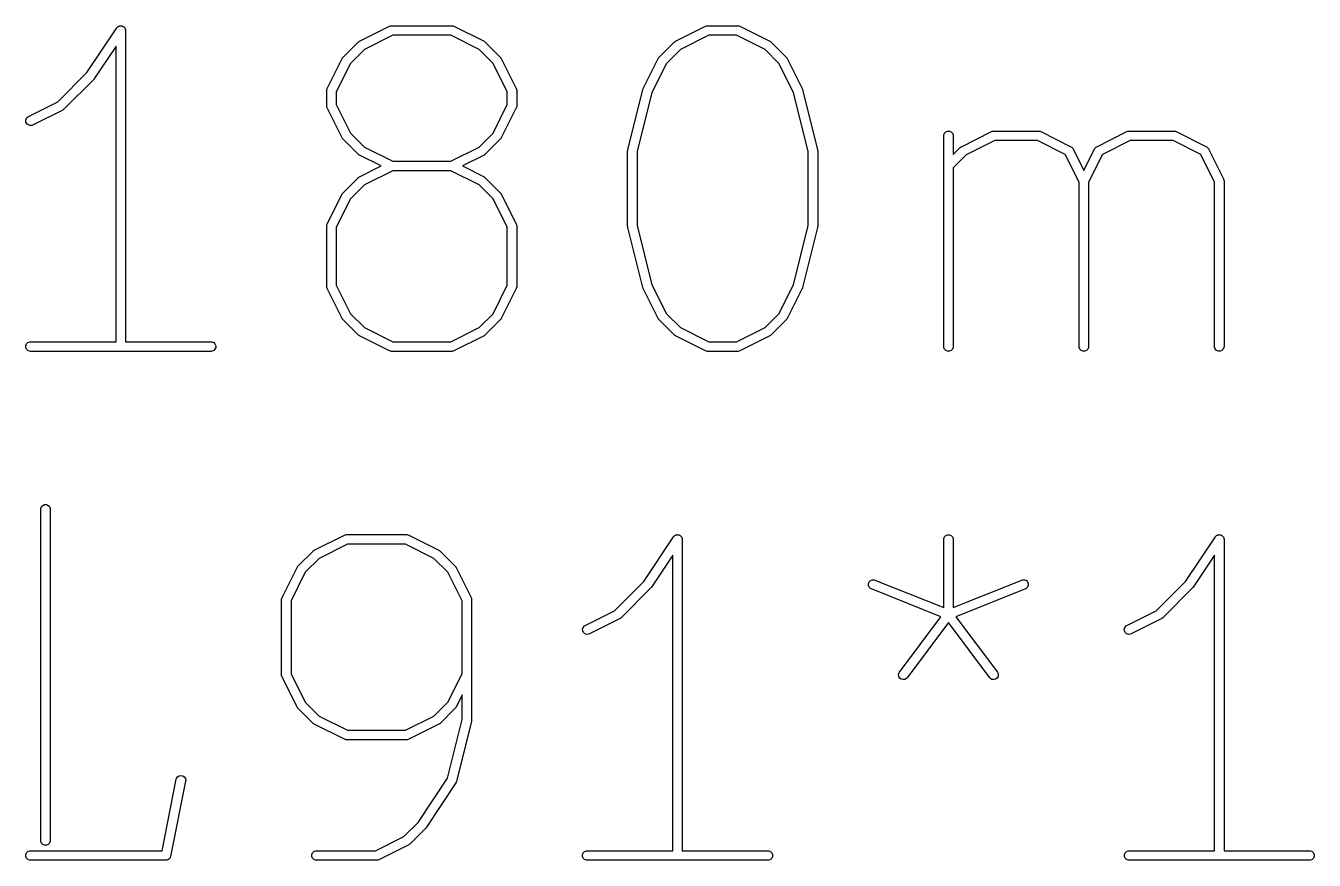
# Model space of a CAD drawing. Extents: x 20 to 200, y -176 to -20.
# Drawn here: x 68.6 to 88.98, y -168.41 to -155.21 of the extents above; entities that cross this region are included whole.
import ezdxf

# ---------------------------------------------------------------- set-up
doc = ezdxf.new("R2010")
doc.units = 0
doc.layers.add('BLACK', color=7, linetype='CONTINUOUS')

msp = doc.modelspace()

# ---------------------------------------------------------------- linework, layer by layer
at = {"layer": 'BLACK', "linetype": 'CONTINUOUS'}
for p, q in [((69.564206, -155.947359), (70.036279, -155.239253)), ((70.036279, -155.239253), (70.036312, -155.239211)), ((70.036312, -155.239211), (70.036323, -155.239187)), ((70.036323, -155.239187), (70.036378, -155.239131)), ((70.036378, -155.239131), (70.045594, -155.227877)), ((70.045594, -155.227877), (70.051766, -155.223743)), ((70.051766, -155.223743), (70.057015, -155.218495)), ((70.057015, -155.218495), (70.063804, -155.215682)), ((70.063804, -155.215682), (70.06991, -155.211594)), ((70.06991, -155.211594), (70.07719, -155.210137)), ((70.07719, -155.210137), (70.084051, -155.207296)), ((70.084051, -155.207296), (70.091399, -155.207296)), ((70.091399, -155.207296), (70.098604, -155.205855)), ((70.098604, -155.205855), (70.105888, -155.207296)), ((70.105888, -155.207296), (70.113315, -155.207296)), ((70.113315, -155.207296), (70.120103, -155.210108)), ((70.120103, -155.210108), (70.127312, -155.211534)), ((70.127312, -155.211534), (70.13349, -155.215653)), ((70.13349, -155.215653), (70.140351, -155.218495)), ((70.140351, -155.218495), (70.145546, -155.22369)), ((70.145546, -155.22369), (70.151661, -155.227767)), ((70.151661, -155.227767), (70.155792, -155.233936)), ((70.155792, -155.233936), (70.161043, -155.239187)), ((70.161043, -155.239187), (70.163855, -155.245976)), ((70.163855, -155.245976), (70.167944, -155.252082)), ((70.167944, -155.252082), (70.1694, -155.259362)), ((70.1694, -155.259362), (70.172242, -155.266223)), ((70.172242, -155.266223), (70.173667, -155.280701)), ((70.173667, -155.280701), (70.173683, -155.280777)), ((70.173683, -155.280777), (70.173677, -155.280802)), ((70.173677, -155.280802), (70.173683, -155.280855)), ((70.173683, -155.280855), (70.173683, -160.205855)), ((73.874666, -155.451868), (74.350856, -155.213773)), ((74.350856, -155.213773), (74.364588, -155.208518)), ((74.364588, -155.208518), (74.367275, -155.208327)), ((74.367275, -155.208327), (74.369765, -155.207296)), ((74.369765, -155.207296), (74.384397, -155.205855)), ((74.384397, -155.205855), (75.336778, -155.205855)), ((75.336778, -155.205855), (75.35141, -155.207296)), ((75.35141, -155.207296), (75.353899, -155.208327)), ((75.353899, -155.208327), (75.356587, -155.208518)), ((75.356587, -155.208518), (75.370319, -155.213773)), ((75.370319, -155.213773), (75.84651, -155.451868)), ((78.874666, -155.451868), (79.350857, -155.213773)), ((79.350857, -155.213773), (79.364588, -155.208518)), ((79.364588, -155.208518), (79.367277, -155.208326)), ((79.367277, -155.208326), (79.369766, -155.207296)), ((79.369766, -155.207296), (79.384398, -155.205855)), ((79.384398, -155.205855), (79.860588, -155.205855)), ((79.860588, -155.205855), (79.87522, -155.207296)), ((79.87522, -155.207296), (79.877709, -155.208327)), ((79.877709, -155.208327), (79.880397, -155.208518)), ((79.880397, -155.208518), (79.894129, -155.213773)), ((79.894129, -155.213773), (80.37032, -155.451868)), ((70.023683, -155.528563), (69.684896, -156.036743)), ((70.023683, -160.205855), (70.023683, -155.528563)), ((73.617079, -155.704012), (73.855174, -155.465917)), ((73.855174, -155.465917), (73.860923, -155.461198)), ((73.860923, -155.461198), (73.862223, -155.4597)), ((73.862223, -155.4597), (73.864482, -155.458278)), ((73.864482, -155.458278), (73.866539, -155.45659)), ((73.866539, -155.45659), (73.868366, -155.455832)), ((73.868366, -155.455832), (73.874666, -155.451868)), ((74.402102, -155.355855), (73.952634, -155.580589)), ((75.319073, -155.355855), (74.402102, -155.355855)), ((75.768542, -155.580589), (75.319073, -155.355855)), ((75.84651, -155.451868), (75.852807, -155.455832)), ((75.852807, -155.455832), (75.854637, -155.45659)), ((75.854637, -155.45659), (75.856696, -155.45828)), ((75.856696, -155.45828), (75.858952, -155.4597)), ((75.858952, -155.4597), (75.860249, -155.461196)), ((75.860249, -155.461196), (75.866002, -155.465917)), ((75.866002, -155.465917), (76.104097, -155.704012)), ((78.617079, -155.704012), (78.855174, -155.465917)), ((78.855174, -155.465917), (78.860923, -155.461198)), ((78.860923, -155.461198), (78.862223, -155.4597)), ((78.862223, -155.4597), (78.864482, -155.458278)), ((78.864482, -155.458278), (78.866539, -155.45659)), ((78.866539, -155.45659), (78.868366, -155.455832)), ((78.868366, -155.455832), (78.874666, -155.451868)), ((79.402103, -155.355855), (78.952633, -155.580589)), ((79.842883, -155.355855), (79.402103, -155.355855)), ((80.292352, -155.580589), (79.842883, -155.355855)), ((80.37032, -155.451868), (80.376617, -155.455832)), ((80.376617, -155.455832), (80.378447, -155.45659)), ((80.378447, -155.45659), (80.380506, -155.45828)), ((80.380506, -155.45828), (80.382762, -155.4597)), ((80.382762, -155.4597), (80.384059, -155.461196)), ((80.384059, -155.461196), (80.389812, -155.465917)), ((80.389812, -155.465917), (80.627907, -155.704012)), ((73.364934, -156.199695), (73.60303, -155.723504)), ((73.60303, -155.723504), (73.606993, -155.717207)), ((73.606993, -155.717207), (73.607752, -155.715377)), ((73.607752, -155.715377), (73.609443, -155.713315)), ((73.609443, -155.713315), (73.610863, -155.711061)), ((73.610863, -155.711061), (73.612358, -155.709764)), ((73.612358, -155.709764), (73.617079, -155.704012)), ((73.952634, -155.580589), (73.73175, -155.801472)), ((75.989424, -155.801471), (75.768542, -155.580589)), ((76.104097, -155.704012), (76.108815, -155.709761)), ((76.108815, -155.709761), (76.110314, -155.711061)), ((76.110314, -155.711061), (76.111735, -155.71332)), ((76.111735, -155.71332), (76.113424, -155.715377)), ((76.113424, -155.715377), (76.114181, -155.717204)), ((76.114181, -155.717204), (76.118146, -155.723504)), ((76.118146, -155.723504), (76.356241, -156.199695)), ((78.364935, -156.199695), (78.60303, -155.723504)), ((78.60303, -155.723504), (78.606994, -155.717206)), ((78.606994, -155.717206), (78.607752, -155.715377)), ((78.607752, -155.715377), (78.609442, -155.713317)), ((78.609442, -155.713317), (78.610862, -155.711062)), ((78.610862, -155.711062), (78.612358, -155.709764)), ((78.612358, -155.709764), (78.617079, -155.704012)), ((78.952633, -155.580589), (78.731751, -155.801471)), ((80.513234, -155.801471), (80.292352, -155.580589)), ((80.627907, -155.704012), (80.632625, -155.709761)), ((80.632625, -155.709761), (80.634124, -155.711061)), ((80.634124, -155.711061), (80.635545, -155.71332)), ((80.635545, -155.71332), (80.637234, -155.715377)), ((80.637234, -155.715377), (80.637991, -155.717204)), ((80.637991, -155.717204), (80.641956, -155.723504)), ((80.641956, -155.723504), (80.880051, -156.199695)), ((69.101874, -156.409691), (69.564206, -155.947359)), ((73.73175, -155.801472), (73.507016, -156.250941)), ((76.214159, -156.25094), (75.989424, -155.801471)), ((78.731751, -155.801471), (78.502781, -156.259411)), ((80.742204, -156.259411), (80.513234, -155.801471)), ((69.675525, -156.048173), (69.199335, -156.524364)), ((69.675558, -156.048132), (69.675525, -156.048173)), ((69.67558, -156.048118), (69.675558, -156.048132)), ((69.680363, -156.042276), (69.67558, -156.048118)), ((69.684852, -156.036808), (69.680363, -156.042276)), ((69.684861, -156.036785), (69.684852, -156.036808)), ((69.684896, -156.036743), (69.684861, -156.036785)), ((73.357016, -156.233236), (73.358457, -156.218604)), ((73.357016, -156.471331), (73.357016, -156.233236)), ((73.358457, -156.218604), (73.359488, -156.216114)), ((73.359488, -156.216114), (73.359679, -156.213427)), ((73.359679, -156.213427), (73.364934, -156.199695)), ((73.507016, -156.250941), (73.507016, -156.453625)), ((76.214159, -156.453626), (76.214159, -156.25094)), ((76.356241, -156.199695), (76.361496, -156.213426)), ((76.361496, -156.213426), (76.361687, -156.216115)), ((76.361687, -156.216115), (76.362718, -156.218604)), ((76.362718, -156.218604), (76.364159, -156.233236)), ((76.364159, -156.233236), (76.364159, -156.471331)), ((78.12116, -157.167427), (78.359256, -156.215046)), ((78.502781, -156.259411), (78.268921, -157.194851)), ((78.359256, -156.215046), (78.359641, -156.213966)), ((78.359641, -156.213966), (78.35968, -156.213427)), ((78.35968, -156.213427), (78.362007, -156.207345)), ((78.362007, -156.207345), (78.364203, -156.2012)), ((78.364203, -156.2012), (78.364525, -156.200764)), ((78.364525, -156.200764), (78.364935, -156.199695)), ((80.976064, -157.19485), (80.742204, -156.259411)), ((80.880051, -156.199695), (80.88046, -156.200764)), ((80.88046, -156.200764), (80.880783, -156.2012)), ((80.880783, -156.2012), (80.882975, -156.207336)), ((80.882975, -156.207336), (80.885306, -156.213426)), ((80.885306, -156.213426), (80.885344, -156.213966)), ((80.885344, -156.213966), (80.88573, -156.215046)), ((80.88573, -156.215046), (81.123825, -157.167427)), ((68.63657, -156.642344), (69.101874, -156.409691)), ((69.179843, -156.538413), (68.703652, -156.776508)), ((69.18614, -156.534448), (69.179843, -156.538413)), ((69.18797, -156.533691), (69.18614, -156.534448)), ((69.190029, -156.532), (69.18797, -156.533691)), ((69.192285, -156.530581), (69.190029, -156.532)), ((69.193582, -156.529084), (69.192285, -156.530581)), ((69.199335, -156.524364), (69.193582, -156.529084)), ((73.358457, -156.485963), (73.357016, -156.471331)), ((73.359488, -156.488452), (73.358457, -156.485963)), ((73.359679, -156.49114), (73.359488, -156.488452)), ((73.364934, -156.504872), (73.359679, -156.49114)), ((73.60303, -156.981062), (73.364934, -156.504872)), ((73.507016, -156.453625), (73.73175, -156.903094)), ((75.989424, -156.903094), (76.214159, -156.453626)), ((76.356241, -156.504872), (76.118146, -156.981062)), ((76.361496, -156.49114), (76.356241, -156.504872)), ((76.361686, -156.488452), (76.361496, -156.49114)), ((76.362718, -156.485963), (76.361686, -156.488452)), ((76.364159, -156.471331), (76.362718, -156.485963)), ((68.5957, -156.700045), (68.604954, -156.672284)), ((68.597774, -156.729235), (68.5957, -156.700045)), ((68.610861, -156.75541), (68.597774, -156.729235)), ((68.604954, -156.672284), (68.624127, -156.650176)), ((68.632969, -156.774583), (68.610861, -156.75541)), ((68.624127, -156.650176), (68.63657, -156.642344)), ((68.66073, -156.783837), (68.632969, -156.774583)), ((68.68992, -156.781763), (68.66073, -156.783837)), ((68.703652, -156.776508), (68.68992, -156.781763)), ((73.73175, -156.903094), (73.952634, -157.123978)), ((75.768541, -157.123978), (75.989424, -156.903094)), ((83.118922, -156.947521), (83.120363, -156.932889)), ((83.118922, -160.280855), (83.118922, -156.947521)), ((83.120363, -156.932889), (83.131562, -156.905853)), ((83.131562, -156.905853), (83.152254, -156.885161)), ((83.152254, -156.885161), (83.17929, -156.873962)), ((83.17929, -156.873962), (83.208554, -156.873962)), ((83.208554, -156.873962), (83.23559, -156.885161)), ((83.23559, -156.885161), (83.256282, -156.905853)), ((83.256282, -156.905853), (83.267481, -156.932889)), ((83.267481, -156.932889), (83.268922, -156.947521)), ((83.268922, -156.947521), (83.268922, -157.242646)), ((83.398476, -157.118535), (83.874666, -156.880439)), ((83.874666, -156.880439), (83.888398, -156.875184)), ((83.888398, -156.875184), (83.891085, -156.874993)), ((83.891085, -156.874993), (83.893575, -156.873962)), ((83.893575, -156.873962), (83.908207, -156.872521)), ((83.908207, -156.872521), (84.622493, -156.872521)), ((84.622493, -156.872521), (84.637125, -156.873962)), ((84.637125, -156.873962), (84.639614, -156.874993)), ((84.639614, -156.874993), (84.642302, -156.875184)), ((84.642302, -156.875184), (84.656034, -156.880439)), ((84.656034, -156.880439), (85.132225, -157.118535)), ((85.541333, -157.118535), (86.017524, -156.880439)), ((86.017524, -156.880439), (86.031256, -156.875184)), ((86.031256, -156.875184), (86.033943, -156.874993)), ((86.033943, -156.874993), (86.036433, -156.873962)), ((86.036433, -156.873962), (86.051065, -156.872521)), ((86.051065, -156.872521), (86.76535, -156.872521)), ((86.76535, -156.872521), (86.779982, -156.873962)), ((86.779982, -156.873962), (86.782471, -156.874993)), ((86.782471, -156.874993), (86.785159, -156.875184)), ((86.785159, -156.875184), (86.798891, -156.880439)), ((86.798891, -156.880439), (87.275082, -157.118535)), ((73.606991, -156.987354), (73.60303, -156.981062)), ((73.607751, -156.989189), (73.606991, -156.987354)), ((73.609446, -156.991254), (73.607751, -156.989189)), ((73.610863, -156.993505), (73.609446, -156.991254)), ((73.612356, -156.9948), (73.610863, -156.993505)), ((73.617079, -157.000554), (73.612356, -156.9948)), ((73.855174, -157.23865), (73.617079, -157.000554)), ((73.952634, -157.123978), (74.402102, -157.348712)), ((75.319073, -157.348712), (75.768541, -157.123978)), ((76.104097, -157.000554), (75.866002, -157.23865)), ((76.108815, -156.994804), (76.104097, -157.000554)), ((76.110314, -156.993505), (76.108815, -156.994804)), ((76.111735, -156.991246), (76.110314, -156.993505)), ((76.113425, -156.989188), (76.111735, -156.991246)), ((76.114182, -156.987358), (76.113425, -156.989188)), ((76.118146, -156.981062), (76.114182, -156.987358)), ((78.11901, -157.181971), (78.119819, -157.176497)), ((78.119819, -157.176497), (78.120362, -157.170985)), ((78.120362, -157.170985), (78.120784, -157.169963)), ((78.120784, -157.169963), (78.12116, -157.167427)), ((81.123825, -157.167427), (81.1242, -157.169964)), ((81.1242, -157.169964), (81.124623, -157.170985)), ((81.124623, -157.170985), (81.125164, -157.176487)), ((81.125164, -157.176487), (81.125976, -157.181972)), ((83.268922, -157.242646), (83.378984, -157.132584)), ((83.378984, -157.132584), (83.384736, -157.127863)), ((83.384736, -157.127863), (83.386033, -157.126368)), ((83.386033, -157.126368), (83.388287, -157.124948)), ((83.388287, -157.124948), (83.390349, -157.123257)), ((83.390349, -157.123257), (83.392179, -157.122498)), ((83.392179, -157.122498), (83.398476, -157.118535)), ((83.925912, -157.022521), (83.476444, -157.247255)), ((84.604788, -157.022521), (83.925912, -157.022521)), ((85.042782, -157.241518), (84.604788, -157.022521)), ((85.132225, -157.118535), (85.134671, -157.120075)), ((85.134671, -157.120075), (85.135826, -157.12046)), ((85.135826, -157.12046), (85.137264, -157.121707)), ((85.137264, -157.121707), (85.144668, -157.126368)), ((85.144668, -157.126368), (85.150827, -157.133469)), ((85.150827, -157.133469), (85.157934, -157.139633)), ((85.157934, -157.139633), (85.162595, -157.147038)), ((85.162595, -157.147038), (85.163841, -157.148475)), ((85.163841, -157.148475), (85.164225, -157.149628)), ((85.164225, -157.149628), (85.165766, -157.152076)), ((85.165766, -157.152076), (85.336779, -157.494102)), ((85.336779, -157.494102), (85.507792, -157.152076)), ((85.507792, -157.152076), (85.509332, -157.149629)), ((85.509332, -157.149629), (85.509717, -157.148475)), ((85.509717, -157.148475), (85.510964, -157.147036)), ((85.510964, -157.147036), (85.515625, -157.139633)), ((85.515625, -157.139633), (85.522727, -157.133472)), ((85.522727, -157.133472), (85.52889, -157.126367)), ((85.52889, -157.126367), (85.536291, -157.121707)), ((85.536291, -157.121707), (85.537732, -157.120459)), ((85.537732, -157.120459), (85.538888, -157.120073)), ((85.538888, -157.120073), (85.541333, -157.118535)), ((86.06877, -157.022521), (85.630775, -157.241518)), ((86.747645, -157.022521), (86.06877, -157.022521)), ((87.185639, -157.241518), (86.747645, -157.022521)), ((87.275082, -157.118535), (87.277528, -157.120075)), ((87.277528, -157.120075), (87.278683, -157.12046)), ((87.278683, -157.12046), (87.280121, -157.121707)), ((87.280121, -157.121707), (87.287525, -157.126368)), ((87.287525, -157.126368), (87.293684, -157.133469)), ((87.293684, -157.133469), (87.300791, -157.139633)), ((87.300791, -157.139633), (87.305452, -157.147038)), ((87.305452, -157.147038), (87.306698, -157.148475)), ((87.306698, -157.148475), (87.307082, -157.149628)), ((87.307082, -157.149628), (87.308623, -157.152076)), ((87.308623, -157.152076), (87.546718, -157.628266)), ((73.860923, -157.243368), (73.855174, -157.23865)), ((73.862223, -157.244867), (73.860923, -157.243368)), ((73.864482, -157.246288), (73.862223, -157.244867)), ((73.866539, -157.247977), (73.864482, -157.246288)), ((73.868366, -157.248734), (73.866539, -157.247977)), ((73.874666, -157.252699), (73.868366, -157.248734)), ((74.216692, -157.423712), (73.874666, -157.252699)), ((74.402102, -157.348712), (75.319073, -157.348712)), ((75.84651, -157.252699), (75.504483, -157.423712)), ((75.852807, -157.248734), (75.84651, -157.252699)), ((75.854637, -157.247977), (75.852807, -157.248734)), ((75.856696, -157.246286), (75.854637, -157.247977)), ((75.858952, -157.244867), (75.856696, -157.246286)), ((75.860249, -157.24337), (75.858952, -157.244867)), ((75.866002, -157.23865), (75.860249, -157.24337)), ((78.118921, -157.185617), (78.119172, -157.183063)), ((78.118921, -158.376093), (78.118921, -157.185617)), ((78.119172, -157.183063), (78.11901, -157.181971)), ((78.268921, -157.194851), (78.268921, -158.366858)), ((80.976064, -158.366859), (80.976064, -157.19485)), ((81.125976, -157.181972), (81.125812, -157.183067)), ((81.125812, -157.183067), (81.126064, -157.185617)), ((81.126064, -157.185617), (81.126064, -158.376093)), ((83.476444, -157.247255), (83.268922, -157.454778)), ((85.261779, -157.679512), (85.042782, -157.241518)), ((85.630775, -157.241518), (85.411779, -157.679512)), ((87.404636, -157.679512), (87.185639, -157.241518)), ((73.874666, -157.594725), (74.216692, -157.423712)), ((74.402102, -157.498712), (73.952634, -157.723446)), ((75.319073, -157.498712), (74.402102, -157.498712)), ((75.768542, -157.723446), (75.319073, -157.498712)), ((75.504483, -157.423712), (75.84651, -157.594725)), ((83.268922, -157.454778), (83.268922, -160.280855)), ((73.617079, -157.846869), (73.855174, -157.608774)), ((73.952634, -157.723446), (73.73175, -157.944329)), ((73.855174, -157.608774), (73.860923, -157.604055)), ((73.860923, -157.604055), (73.862223, -157.602557)), ((73.862223, -157.602557), (73.864482, -157.601135)), ((73.864482, -157.601135), (73.866539, -157.599447)), ((73.866539, -157.599447), (73.868366, -157.598689)), ((73.868366, -157.598689), (73.874666, -157.594725)), ((75.989424, -157.944328), (75.768542, -157.723446)), ((75.84651, -157.594725), (75.852807, -157.598689)), ((75.852807, -157.598689), (75.854637, -157.599447)), ((75.854637, -157.599447), (75.856696, -157.601137)), ((75.856696, -157.601137), (75.858952, -157.602557)), ((75.858952, -157.602557), (75.860249, -157.604053)), ((75.860249, -157.604053), (75.866002, -157.608774)), ((75.866002, -157.608774), (76.104097, -157.846869)), ((85.261779, -160.280855), (85.261779, -157.679512)), ((85.411779, -157.679512), (85.411779, -160.280855)), ((87.404636, -160.280855), (87.404636, -157.679512)), ((87.546718, -157.628266), (87.551973, -157.641998)), ((87.551973, -157.641998), (87.552163, -157.644685)), ((87.552163, -157.644685), (87.553195, -157.647175)), ((87.553195, -157.647175), (87.554636, -157.661807)), ((87.554636, -157.661807), (87.554636, -160.280855)), ((73.364934, -158.342552), (73.60303, -157.866361)), ((73.73175, -157.944329), (73.507016, -158.393798)), ((73.60303, -157.866361), (73.606993, -157.860064)), ((73.606993, -157.860064), (73.607752, -157.858234)), ((73.607752, -157.858234), (73.609443, -157.856172)), ((73.609443, -157.856172), (73.610863, -157.853918)), ((73.610863, -157.853918), (73.612358, -157.852621)), ((73.612358, -157.852621), (73.617079, -157.846869)), ((76.214159, -158.393797), (75.989424, -157.944328)), ((76.104097, -157.846869), (76.108815, -157.852618)), ((76.108815, -157.852618), (76.110314, -157.853918)), ((76.110314, -157.853918), (76.111735, -157.856177)), ((76.111735, -157.856177), (76.113424, -157.858234)), ((76.113424, -157.858234), (76.114181, -157.860061)), ((76.114181, -157.860061), (76.118146, -157.866361)), ((76.118146, -157.866361), (76.356241, -158.342552)), ((73.357016, -158.376093), (73.358457, -158.361461)), ((73.357016, -159.328474), (73.357016, -158.376093)), ((73.358457, -158.361461), (73.359488, -158.358971)), ((73.359488, -158.358971), (73.359679, -158.356284)), ((73.359679, -158.356284), (73.364934, -158.342552)), ((73.507016, -158.393798), (73.507016, -159.310768)), ((76.214159, -159.310769), (76.214159, -158.393797)), ((76.356241, -158.342552), (76.361496, -158.356283)), ((76.361496, -158.356283), (76.361687, -158.358972)), ((76.361687, -158.358972), (76.362718, -158.361461)), ((76.362718, -158.361461), (76.364159, -158.376093)), ((76.364159, -158.376093), (76.364159, -159.328474)), ((78.119172, -158.378646), (78.118921, -158.376093)), ((78.11901, -158.379739), (78.119172, -158.378646)), ((78.119819, -158.385212), (78.11901, -158.379739)), ((78.120362, -158.390725), (78.119819, -158.385212)), ((78.120784, -158.391746), (78.120362, -158.390725)), ((78.12116, -158.394283), (78.120784, -158.391746)), ((78.359256, -159.346664), (78.12116, -158.394283)), ((78.268921, -158.366858), (78.502781, -159.302297)), ((80.742204, -159.302298), (80.976064, -158.366859)), ((81.123825, -158.394283), (80.88573, -159.346664)), ((81.1242, -158.391745), (81.123825, -158.394283)), ((81.124623, -158.390725), (81.1242, -158.391745)), ((81.125164, -158.385222), (81.124623, -158.390725)), ((81.125976, -158.379738), (81.125164, -158.385222)), ((81.126064, -158.376093), (81.125812, -158.378642)), ((81.125812, -158.378642), (81.125976, -158.379738)), ((73.358457, -159.343106), (73.357016, -159.328474)), ((73.359488, -159.345595), (73.358457, -159.343106)), ((73.359679, -159.348283), (73.359488, -159.345595)), ((73.364934, -159.362015), (73.359679, -159.348283)), ((73.60303, -159.838205), (73.364934, -159.362015)), ((73.507016, -159.310768), (73.73175, -159.760237)), ((75.989424, -159.760237), (76.214159, -159.310769)), ((76.356241, -159.362015), (76.118146, -159.838205)), ((76.361496, -159.348283), (76.356241, -159.362015)), ((76.361686, -159.345595), (76.361496, -159.348283)), ((76.362718, -159.343106), (76.361686, -159.345595)), ((76.364159, -159.328474), (76.362718, -159.343106)), ((78.359641, -159.347743), (78.359256, -159.346664)), ((78.35968, -159.348283), (78.359641, -159.347743)), ((78.362007, -159.354364), (78.35968, -159.348283)), ((78.364203, -159.36051), (78.362007, -159.354364)), ((78.364525, -159.360945), (78.364203, -159.36051)), ((78.364935, -159.362015), (78.364525, -159.360945)), ((78.60303, -159.838205), (78.364935, -159.362015)), ((78.502781, -159.302297), (78.731751, -159.760237)), ((80.513234, -159.760237), (80.742204, -159.302298)), ((80.880051, -159.362015), (80.641956, -159.838205)), ((80.88046, -159.360945), (80.880051, -159.362015)), ((80.880783, -159.36051), (80.88046, -159.360945)), ((80.882978, -159.354364), (80.880783, -159.36051)), ((80.885306, -159.348283), (80.882978, -159.354364)), ((80.885344, -159.347743), (80.885306, -159.348283)), ((80.88573, -159.346664), (80.885344, -159.347743)), ((73.73175, -159.760237), (73.952634, -159.981121)), ((75.768541, -159.981121), (75.989424, -159.760237)), ((78.731751, -159.760237), (78.952634, -159.981121)), ((80.292351, -159.981121), (80.513234, -159.760237)), ((73.606991, -159.844497), (73.60303, -159.838205)), ((73.607751, -159.846332), (73.606991, -159.844497)), ((73.609446, -159.848397), (73.607751, -159.846332)), ((73.610863, -159.850648), (73.609446, -159.848397)), ((73.612356, -159.851943), (73.610863, -159.850648)), ((73.617079, -159.857697), (73.612356, -159.851943)), ((73.855174, -160.095793), (73.617079, -159.857697)), ((73.952634, -159.981121), (74.402102, -160.205855)), ((75.319073, -160.205855), (75.768541, -159.981121)), ((76.104097, -159.857697), (75.866002, -160.095793)), ((76.108815, -159.851947), (76.104097, -159.857697)), ((76.110314, -159.850648), (76.108815, -159.851947)), ((76.111735, -159.848389), (76.110314, -159.850648)), ((76.113425, -159.846331), (76.111735, -159.848389)), ((76.114182, -159.844501), (76.113425, -159.846331)), ((76.118146, -159.838205), (76.114182, -159.844501)), ((78.606991, -159.844497), (78.60303, -159.838205)), ((78.607751, -159.846332), (78.606991, -159.844497)), ((78.609446, -159.848397), (78.607751, -159.846332)), ((78.610863, -159.850648), (78.609446, -159.848397)), ((78.612356, -159.851943), (78.610863, -159.850648)), ((78.617079, -159.857697), (78.612356, -159.851943)), ((78.855174, -160.095793), (78.617079, -159.857697)), ((78.952634, -159.981121), (79.402103, -160.205855)), ((79.842883, -160.205855), (80.292351, -159.981121)), ((80.627907, -159.857697), (80.389812, -160.095793)), ((80.632625, -159.851947), (80.627907, -159.857697)), ((80.634124, -159.850648), (80.632625, -159.851947)), ((80.635545, -159.848389), (80.634124, -159.850648)), ((80.637235, -159.846331), (80.635545, -159.848389)), ((80.637992, -159.844501), (80.637235, -159.846331)), ((80.641956, -159.838205), (80.637992, -159.844501)), ((68.607751, -160.239187), (68.628443, -160.218495)), ((68.628443, -160.218495), (68.655479, -160.207296)), ((68.655479, -160.207296), (68.670111, -160.205855)), ((68.670111, -160.205855), (70.023683, -160.205855)), ((70.173683, -160.205855), (71.527254, -160.205855)), ((71.527254, -160.205855), (71.541886, -160.207296)), ((71.541886, -160.207296), (71.568922, -160.218495)), ((71.568922, -160.218495), (71.589614, -160.239187)), ((73.860923, -160.100511), (73.855174, -160.095793)), ((73.862223, -160.10201), (73.860923, -160.100511)), ((73.864482, -160.103431), (73.862223, -160.10201)), ((73.866539, -160.10512), (73.864482, -160.103431)), ((73.868366, -160.105877), (73.866539, -160.10512)), ((73.874666, -160.109842), (73.868366, -160.105877)), ((74.350856, -160.347937), (73.874666, -160.109842)), ((74.402102, -160.205855), (75.319073, -160.205855)), ((75.84651, -160.109842), (75.370319, -160.347937)), ((75.852807, -160.105877), (75.84651, -160.109842)), ((75.854637, -160.10512), (75.852807, -160.105877)), ((75.856696, -160.103429), (75.854637, -160.10512)), ((75.858952, -160.10201), (75.856696, -160.103429)), ((75.860249, -160.100513), (75.858952, -160.10201)), ((75.866002, -160.095793), (75.860249, -160.100513)), ((78.860923, -160.100511), (78.855174, -160.095793)), ((78.862223, -160.10201), (78.860923, -160.100511)), ((78.864482, -160.103431), (78.862223, -160.10201)), ((78.866539, -160.10512), (78.864482, -160.103431)), ((78.868366, -160.105877), (78.866539, -160.10512)), ((78.874666, -160.109842), (78.868366, -160.105877)), ((79.350857, -160.347937), (78.874666, -160.109842)), ((79.402103, -160.205855), (79.842883, -160.205855)), ((80.37032, -160.109842), (79.894129, -160.347937)), ((80.376617, -160.105877), (80.37032, -160.109842)), ((80.378447, -160.10512), (80.376617, -160.105877)), ((80.380506, -160.103429), (80.378447, -160.10512)), ((80.382762, -160.10201), (80.380506, -160.103429)), ((80.384059, -160.100513), (80.382762, -160.10201)), ((80.389812, -160.095793), (80.384059, -160.100513)), ((68.596552, -160.266223), (68.607751, -160.239187)), ((68.596552, -160.295487), (68.596552, -160.266223)), ((68.607751, -160.322523), (68.596552, -160.295487)), ((68.628443, -160.343215), (68.607751, -160.322523)), ((68.655479, -160.354414), (68.628443, -160.343215)), ((68.670111, -160.355855), (68.655479, -160.354414)), ((71.527254, -160.355855), (68.670111, -160.355855)), ((71.541886, -160.354414), (71.527254, -160.355855)), ((71.568922, -160.343215), (71.541886, -160.354414)), ((71.589614, -160.322523), (71.568922, -160.343215)), ((71.589614, -160.239187), (71.600813, -160.266223)), ((71.600813, -160.295487), (71.589614, -160.322523)), ((71.600813, -160.266223), (71.600813, -160.295487)), ((74.364588, -160.353192), (74.350856, -160.347937)), ((74.367275, -160.353382), (74.364588, -160.353192)), ((74.369765, -160.354414), (74.367275, -160.353382)), ((74.384397, -160.355855), (74.369765, -160.354414)), ((75.336778, -160.355855), (74.384397, -160.355855)), ((75.35141, -160.354414), (75.336778, -160.355855)), ((75.353899, -160.353382), (75.35141, -160.354414)), ((75.356587, -160.353192), (75.353899, -160.353382)), ((75.370319, -160.347937), (75.356587, -160.353192)), ((79.364588, -160.353192), (79.350857, -160.347937)), ((79.367277, -160.353383), (79.364588, -160.353192)), ((79.369766, -160.354414), (79.367277, -160.353383)), ((79.384398, -160.355855), (79.369766, -160.354414)), ((79.860588, -160.355855), (79.384398, -160.355855)), ((79.87522, -160.354414), (79.860588, -160.355855)), ((79.877709, -160.353382), (79.87522, -160.354414)), ((79.880397, -160.353192), (79.877709, -160.353382)), ((79.894129, -160.347937), (79.880397, -160.353192)), ((83.120363, -160.295487), (83.118922, -160.280855)), ((83.131562, -160.322523), (83.120363, -160.295487)), ((83.152254, -160.343215), (83.131562, -160.322523)), ((83.17929, -160.354414), (83.152254, -160.343215)), ((83.208554, -160.354414), (83.17929, -160.354414)), ((83.23559, -160.343215), (83.208554, -160.354414)), ((83.256282, -160.322523), (83.23559, -160.343215)), ((83.267481, -160.295487), (83.256282, -160.322523)), ((83.268922, -160.280855), (83.267481, -160.295487)), ((85.26322, -160.295487), (85.261779, -160.280855)), ((85.274419, -160.322523), (85.26322, -160.295487)), ((85.295111, -160.343215), (85.274419, -160.322523)), ((85.322147, -160.354414), (85.295111, -160.343215)), ((85.351411, -160.354414), (85.322147, -160.354414)), ((85.378447, -160.343215), (85.351411, -160.354414)), ((85.399139, -160.322523), (85.378447, -160.343215)), ((85.410338, -160.295487), (85.399139, -160.322523)), ((85.411779, -160.280855), (85.410338, -160.295487)), ((87.406077, -160.295487), (87.404636, -160.280855)), ((87.417276, -160.322523), (87.406077, -160.295487)), ((87.437968, -160.343215), (87.417276, -160.322523)), ((87.465004, -160.354414), (87.437968, -160.343215)), ((87.494268, -160.354414), (87.465004, -160.354414)), ((87.521304, -160.343215), (87.494268, -160.354414)), ((87.541996, -160.322523), (87.521304, -160.343215)), ((87.553195, -160.295487), (87.541996, -160.322523)), ((87.554636, -160.280855), (87.553195, -160.295487)), ((68.833205, -162.854384), (68.834646, -162.839752)), ((68.833205, -168.09248), (68.833205, -162.854384)), ((68.834646, -162.839752), (68.845845, -162.812716)), ((68.845845, -162.812716), (68.866537, -162.792024)), ((68.866537, -162.792024), (68.893573, -162.780825)), ((68.893573, -162.780825), (68.922837, -162.780825)), ((68.922837, -162.780825), (68.949873, -162.792024)), ((68.949873, -162.792024), (68.970565, -162.812716)), ((68.970565, -162.812716), (68.981764, -162.839752)), ((68.981764, -162.839752), (68.983205, -162.854384)), ((68.983205, -162.854384), (68.983205, -168.09248)), ((73.160378, -163.501588), (73.636568, -163.263493)), ((73.636568, -163.263493), (73.6503, -163.258238)), ((73.6503, -163.258238), (73.652987, -163.258047)), ((73.652987, -163.258047), (73.655477, -163.257016)), ((73.655477, -163.257016), (73.670109, -163.255575)), ((73.670109, -163.255575), (74.62249, -163.255575)), ((74.62249, -163.255575), (74.637122, -163.257016)), ((74.637122, -163.257016), (74.639611, -163.258047)), ((74.639611, -163.258047), (74.642299, -163.258238)), ((74.642299, -163.258238), (74.656031, -163.263493)), ((74.656031, -163.263493), (75.132222, -163.501588)), ((78.373728, -163.997079), (78.845801, -163.288973)), ((78.845801, -163.288973), (78.845834, -163.288931)), ((78.845834, -163.288931), (78.845845, -163.288907)), ((78.845845, -163.288907), (78.8459, -163.288851)), ((78.8459, -163.288851), (78.855116, -163.277597)), ((78.855116, -163.277597), (78.861288, -163.273463)), ((78.861288, -163.273463), (78.866537, -163.268215)), ((78.866537, -163.268215), (78.873326, -163.265402)), ((78.873326, -163.265402), (78.879432, -163.261314)), ((78.879432, -163.261314), (78.886712, -163.259857)), ((78.886712, -163.259857), (78.893573, -163.257016)), ((78.893573, -163.257016), (78.900921, -163.257016)), ((78.900921, -163.257016), (78.908126, -163.255575)), ((78.908126, -163.255575), (78.91541, -163.257016)), ((78.91541, -163.257016), (78.922837, -163.257016)), ((78.922837, -163.257016), (78.929625, -163.259828)), ((78.929625, -163.259828), (78.936834, -163.261254)), ((78.936834, -163.261254), (78.943012, -163.265373)), ((78.943012, -163.265373), (78.949873, -163.268215)), ((78.949873, -163.268215), (78.955068, -163.27341)), ((78.955068, -163.27341), (78.961183, -163.277487)), ((78.961183, -163.277487), (78.965314, -163.283656)), ((78.965314, -163.283656), (78.970565, -163.288907)), ((78.970565, -163.288907), (78.973377, -163.295696)), ((83.12036, -163.315943), (83.131559, -163.288907)), ((83.131559, -163.288907), (83.152251, -163.268215)), ((83.152251, -163.268215), (83.179287, -163.257016)), ((83.179287, -163.257016), (83.208551, -163.257016)), ((83.208551, -163.257016), (83.235587, -163.268215)), ((83.235587, -163.268215), (83.256279, -163.288907)), ((83.256279, -163.288907), (83.267478, -163.315943)), ((86.945157, -163.997079), (87.41723, -163.288973)), ((87.41723, -163.288973), (87.417263, -163.288931)), ((87.417263, -163.288931), (87.417274, -163.288907)), ((87.417274, -163.288907), (87.417329, -163.288851)), ((87.417329, -163.288851), (87.426545, -163.277597)), ((87.426545, -163.277597), (87.432717, -163.273463)), ((87.432717, -163.273463), (87.437966, -163.268215)), ((87.437966, -163.268215), (87.444755, -163.265402)), ((87.444755, -163.265402), (87.450861, -163.261314)), ((87.450861, -163.261314), (87.458141, -163.259857)), ((87.458141, -163.259857), (87.465002, -163.257016)), ((87.465002, -163.257016), (87.47235, -163.257016)), ((87.47235, -163.257016), (87.479555, -163.255575)), ((87.479555, -163.255575), (87.486839, -163.257016)), ((87.486839, -163.257016), (87.494266, -163.257016)), ((87.494266, -163.257016), (87.501054, -163.259828)), ((87.501054, -163.259828), (87.508263, -163.261254)), ((87.508263, -163.261254), (87.514441, -163.265373)), ((87.514441, -163.265373), (87.521302, -163.268215)), ((87.521302, -163.268215), (87.526497, -163.27341)), ((87.526497, -163.27341), (87.532612, -163.277487)), ((87.532612, -163.277487), (87.536743, -163.283656)), ((87.536743, -163.283656), (87.541994, -163.288907)), ((87.541994, -163.288907), (87.544806, -163.295696)), ((73.687814, -163.405575), (73.238346, -163.630309)), ((74.604785, -163.405575), (73.687814, -163.405575)), ((75.054254, -163.630309), (74.604785, -163.405575)), ((78.973377, -163.295696), (78.977466, -163.301802)), ((78.977466, -163.301802), (78.978922, -163.309082)), ((78.978922, -163.309082), (78.981764, -163.315943)), ((78.981764, -163.315943), (78.983189, -163.330421)), ((78.983189, -163.330421), (78.983205, -163.330497)), ((78.983205, -163.330497), (78.983199, -163.330522)), ((78.983199, -163.330522), (78.983205, -163.330575)), ((78.983205, -163.330575), (78.983205, -168.255575)), ((83.118919, -163.330575), (83.12036, -163.315943)), ((83.118919, -164.410273), (83.118919, -163.330575)), ((83.267478, -163.315943), (83.268919, -163.330575)), ((83.268919, -163.330575), (83.268919, -164.410273)), ((87.544806, -163.295696), (87.548895, -163.301802)), ((87.548895, -163.301802), (87.550351, -163.309082)), ((87.550351, -163.309082), (87.553193, -163.315943)), ((87.553193, -163.315943), (87.554618, -163.330421)), ((87.554618, -163.330421), (87.554634, -163.330497)), ((87.554634, -163.330497), (87.554628, -163.330522)), ((87.554628, -163.330522), (87.554634, -163.330575)), ((87.554634, -163.330575), (87.554634, -168.255575)), ((72.902791, -163.753732), (73.140886, -163.515637)), ((73.238346, -163.630309), (73.017462, -163.851192)), ((73.140886, -163.515637), (73.146635, -163.510918)), ((73.146635, -163.510918), (73.147935, -163.50942)), ((73.147935, -163.50942), (73.150194, -163.507998)), ((73.150194, -163.507998), (73.152251, -163.50631)), ((73.152251, -163.50631), (73.154078, -163.505552)), ((73.154078, -163.505552), (73.160378, -163.501588)), ((75.275136, -163.851191), (75.054254, -163.630309)), ((75.132222, -163.501588), (75.138519, -163.505552)), ((75.138519, -163.505552), (75.140349, -163.50631)), ((75.140349, -163.50631), (75.142408, -163.508)), ((75.142408, -163.508), (75.144664, -163.50942)), ((75.144664, -163.50942), (75.145961, -163.510916)), ((75.145961, -163.510916), (75.151714, -163.515637)), ((75.151714, -163.515637), (75.389809, -163.753732)), ((78.833205, -163.578283), (78.494418, -164.086463)), ((78.833205, -168.255575), (78.833205, -163.578283)), ((87.404634, -163.578283), (87.065847, -164.086463)), ((87.404634, -168.255575), (87.404634, -163.578283)), ((72.650646, -164.249415), (72.888742, -163.773224)), ((73.017462, -163.851192), (72.792728, -164.300661)), ((72.888742, -163.773224), (72.892705, -163.766927)), ((72.892705, -163.766927), (72.893464, -163.765097)), ((72.893464, -163.765097), (72.895155, -163.763035)), ((72.895155, -163.763035), (72.896575, -163.760781)), ((72.896575, -163.760781), (72.89807, -163.759484)), ((72.89807, -163.759484), (72.902791, -163.753732)), ((75.499871, -164.30066), (75.275136, -163.851191)), ((75.389809, -163.753732), (75.394527, -163.759481)), ((75.394527, -163.759481), (75.396026, -163.760781)), ((75.396026, -163.760781), (75.397447, -163.76304)), ((75.397447, -163.76304), (75.399136, -163.765097)), ((75.399136, -163.765097), (75.399893, -163.766924)), ((75.399893, -163.766924), (75.403858, -163.773224)), ((75.403858, -163.773224), (75.641953, -164.249415)), ((77.911396, -164.459411), (78.373728, -163.997079)), ((78.485047, -164.097893), (78.008857, -164.574084)), ((78.48508, -164.097852), (78.485047, -164.097893)), ((78.485102, -164.097838), (78.48508, -164.097852)), ((78.489885, -164.091996), (78.485102, -164.097838)), ((78.494374, -164.086528), (78.489885, -164.091996)), ((78.494383, -164.086505), (78.494374, -164.086528)), ((78.494418, -164.086463), (78.494383, -164.086505)), ((81.929711, -164.031126), (81.940579, -164.003955)), ((81.930068, -164.060388), (81.929711, -164.031126)), ((81.941595, -164.087285), (81.930068, -164.060388)), ((81.940579, -164.003955), (81.961018, -163.983012)), ((81.962538, -164.107724), (81.941595, -164.087285)), ((81.961018, -163.983012), (81.987915, -163.971485)), ((81.975589, -164.114496), (81.962538, -164.107724)), ((81.987915, -163.971485), (82.017177, -163.971128)), ((82.017177, -163.971128), (82.031297, -163.975224)), ((82.031297, -163.975224), (83.118919, -164.410273)), ((83.268919, -164.410273), (84.356542, -163.975224)), ((84.356542, -163.975224), (84.370662, -163.971128)), ((84.370662, -163.971128), (84.399924, -163.971485)), ((84.399924, -163.971485), (84.426821, -163.983012)), ((84.425301, -164.107724), (84.41225, -164.114496)), ((84.446244, -164.087285), (84.425301, -164.107724)), ((84.426821, -163.983012), (84.44726, -164.003955)), ((84.457771, -164.060388), (84.446244, -164.087285)), ((84.44726, -164.003955), (84.458128, -164.031126)), ((84.458128, -164.031126), (84.457771, -164.060388)), ((86.482825, -164.459411), (86.945157, -163.997079)), ((87.056476, -164.097893), (86.580286, -164.574084)), ((87.056509, -164.097852), (87.056476, -164.097893)), ((87.056531, -164.097838), (87.056509, -164.097852)), ((87.061314, -164.091996), (87.056531, -164.097838)), ((87.065803, -164.086528), (87.061314, -164.091996)), ((87.065812, -164.086505), (87.065803, -164.086528)), ((87.065847, -164.086463), (87.065812, -164.086505)), ((72.642728, -164.282956), (72.644169, -164.268324)), ((72.642728, -165.473432), (72.642728, -164.282956)), ((72.644169, -164.268324), (72.6452, -164.265834)), ((72.6452, -164.265834), (72.645391, -164.263147)), ((72.645391, -164.263147), (72.650646, -164.249415)), ((72.792728, -164.300661), (72.792728, -165.455726)), ((75.499871, -165.455727), (75.499871, -164.30066)), ((75.641953, -164.249415), (75.647208, -164.263146)), ((75.647208, -164.263146), (75.647399, -164.265835)), ((75.647399, -164.265835), (75.64843, -164.268324)), ((75.64843, -164.268324), (75.649871, -164.282956)), ((75.649871, -164.282956), (75.649871, -166.187718)), ((83.075201, -164.554341), (81.975589, -164.114496)), ((84.41225, -164.114496), (83.312636, -164.554341)), ((77.446092, -164.692064), (77.911396, -164.459411)), ((86.017521, -164.692064), (86.482825, -164.459411)), ((77.414476, -164.722004), (77.433649, -164.699896)), ((77.433649, -164.699896), (77.446092, -164.692064)), ((77.989365, -164.588133), (77.513174, -164.826228)), ((77.995662, -164.584168), (77.989365, -164.588133)), ((77.997492, -164.583411), (77.995662, -164.584168)), ((77.999551, -164.58172), (77.997492, -164.583411)), ((78.001807, -164.580301), (77.999551, -164.58172)), ((78.003104, -164.578804), (78.001807, -164.580301)), ((78.008857, -164.574084), (78.003104, -164.578804)), ((82.419634, -165.428432), (83.075201, -164.554341)), ((83.193919, -164.646051), (82.539634, -165.518432)), ((83.848205, -165.518432), (83.193919, -164.646051)), ((83.312636, -164.554341), (83.968205, -165.428432)), ((85.985905, -164.722004), (86.005078, -164.699896)), ((86.005078, -164.699896), (86.017521, -164.692064)), ((86.560794, -164.588133), (86.084603, -164.826228)), ((86.567091, -164.584168), (86.560794, -164.588133)), ((86.568921, -164.583411), (86.567091, -164.584168)), ((86.57098, -164.58172), (86.568921, -164.583411)), ((86.573236, -164.580301), (86.57098, -164.58172)), ((86.574533, -164.578804), (86.573236, -164.580301)), ((86.580286, -164.574084), (86.574533, -164.578804)), ((77.405222, -164.749765), (77.414476, -164.722004)), ((77.407296, -164.778955), (77.405222, -164.749765)), ((77.420383, -164.80513), (77.407296, -164.778955)), ((77.442491, -164.824303), (77.420383, -164.80513)), ((77.470252, -164.833557), (77.442491, -164.824303)), ((77.499442, -164.831483), (77.470252, -164.833557)), ((77.513174, -164.826228), (77.499442, -164.831483)), ((85.976651, -164.749765), (85.985905, -164.722004)), ((85.978725, -164.778955), (85.976651, -164.749765)), ((85.991812, -164.80513), (85.978725, -164.778955)), ((86.01392, -164.824303), (85.991812, -164.80513)), ((86.041681, -164.833557), (86.01392, -164.824303)), ((86.070871, -164.831483), (86.041681, -164.833557)), ((86.084603, -164.826228), (86.070871, -164.831483)), ((72.644169, -165.488064), (72.642728, -165.473432)), ((72.6452, -165.490553), (72.644169, -165.488064)), ((72.645391, -165.493241), (72.6452, -165.490553)), ((72.650646, -165.506973), (72.645391, -165.493241)), ((72.888742, -165.983163), (72.650646, -165.506973)), ((72.792728, -165.455726), (73.017462, -165.905195)), ((75.275136, -165.905195), (75.499871, -165.455727)), ((82.404745, -165.46935), (82.412008, -165.441002)), ((82.408884, -165.498319), (82.404745, -165.46935)), ((82.423793, -165.5235), (82.408884, -165.498319)), ((82.412008, -165.441002), (82.419634, -165.428432)), ((82.447204, -165.541058), (82.423793, -165.5235)), ((82.529702, -165.529273), (82.504521, -165.544182)), ((82.539634, -165.518432), (82.529702, -165.529273)), ((83.858137, -165.529273), (83.848205, -165.518432)), ((83.883318, -165.544182), (83.858137, -165.529273)), ((83.964046, -165.5235), (83.940635, -165.541058)), ((83.978955, -165.498319), (83.964046, -165.5235)), ((83.968205, -165.428432), (83.975831, -165.441002)), ((83.975831, -165.441002), (83.983094, -165.46935)), ((83.983094, -165.46935), (83.978955, -165.498319)), ((82.475552, -165.548321), (82.447204, -165.541058)), ((82.504521, -165.544182), (82.475552, -165.548321)), ((83.912286, -165.54832), (83.883318, -165.544182)), ((83.940635, -165.541058), (83.912286, -165.54832)), ((73.017462, -165.905195), (73.238346, -166.126079)), ((75.054253, -166.126079), (75.275136, -165.905195)), ((75.499871, -165.791137), (75.403858, -165.983163)), ((75.499871, -166.178484), (75.499871, -165.791137)), ((72.892703, -165.989455), (72.888742, -165.983163)), ((72.893463, -165.99129), (72.892703, -165.989455)), ((72.895158, -165.993355), (72.893463, -165.99129)), ((72.896575, -165.995606), (72.895158, -165.993355)), ((72.898068, -165.996901), (72.896575, -165.995606)), ((72.902791, -166.002655), (72.898068, -165.996901)), ((73.140886, -166.240751), (72.902791, -166.002655)), ((73.238346, -166.126079), (73.687814, -166.350813)), ((74.604785, -166.350813), (75.054253, -166.126079)), ((75.389809, -166.002655), (75.151714, -166.240751)), ((75.394527, -165.996905), (75.389809, -166.002655)), ((75.396026, -165.995606), (75.394527, -165.996905)), ((75.397447, -165.993347), (75.396026, -165.995606)), ((75.399137, -165.991289), (75.397447, -165.993347)), ((75.399894, -165.989459), (75.399137, -165.991289)), ((75.403858, -165.983163), (75.399894, -165.989459)), ((73.146635, -166.245469), (73.140886, -166.240751)), ((73.147935, -166.246968), (73.146635, -166.245469)), ((73.150194, -166.248389), (73.147935, -166.246968)), ((73.152251, -166.250078), (73.150194, -166.248389)), ((73.154078, -166.250835), (73.152251, -166.250078)), ((73.160378, -166.2548), (73.154078, -166.250835)), ((73.636568, -166.492895), (73.160378, -166.2548)), ((75.132222, -166.2548), (74.656031, -166.492895)), ((75.138519, -166.250835), (75.132222, -166.2548)), ((75.140349, -166.250078), (75.138519, -166.250835)), ((75.142408, -166.248387), (75.140349, -166.250078)), ((75.144664, -166.246968), (75.142408, -166.248387)), ((75.145961, -166.245471), (75.144664, -166.246968)), ((75.151714, -166.240751), (75.145961, -166.245471)), ((75.267165, -167.109305), (75.499871, -166.178484)), ((75.647632, -166.205908), (75.409537, -167.158289)), ((75.648007, -166.20337), (75.647632, -166.205908)), ((75.64843, -166.20235), (75.648007, -166.20337)), ((75.648971, -166.196847), (75.64843, -166.20235)), ((75.649783, -166.191363), (75.648971, -166.196847)), ((75.649871, -166.187718), (75.649619, -166.190267)), ((75.649619, -166.190267), (75.649783, -166.191363)), ((73.6503, -166.49815), (73.636568, -166.492895)), ((73.652987, -166.49834), (73.6503, -166.49815)), ((73.655477, -166.499372), (73.652987, -166.49834)), ((73.670109, -166.500813), (73.655477, -166.499372)), ((74.62249, -166.500813), (73.670109, -166.500813)), ((73.687814, -166.350813), (74.604785, -166.350813)), ((74.637122, -166.499372), (74.62249, -166.500813)), ((74.639611, -166.49834), (74.637122, -166.499372)), ((74.642299, -166.49815), (74.639611, -166.49834)), ((74.656031, -166.492895), (74.642299, -166.49815)), ((70.751481, -168.255575), (70.977518, -167.12539)), ((71.124606, -167.154808), (70.886511, -168.345284)), ((70.977518, -167.12539), (70.981801, -167.111325)), ((70.981801, -167.111325), (70.998085, -167.08701)), ((70.998085, -167.08701), (71.022433, -167.070778)), ((71.022433, -167.070778), (71.05114, -167.065099)), ((71.05114, -167.065099), (71.079836, -167.070838)), ((71.079836, -167.070838), (71.104151, -167.087122)), ((71.104151, -167.087122), (71.120383, -167.11147)), ((71.120383, -167.11147), (71.126062, -167.140177)), ((71.126062, -167.140177), (71.124606, -167.154808)), ((74.8023, -167.806604), (75.267165, -167.109305)), ((75.409537, -167.158289), (75.406455, -167.166912)), ((75.39918, -167.181701), (74.92299, -167.895987)), ((75.403484, -167.173626), (75.39918, -167.181701)), ((75.40459, -167.172135), (75.403484, -167.173626)), ((75.405219, -167.170372), (75.40459, -167.172135)), ((75.406097, -167.168727), (75.405219, -167.170372)), ((75.406455, -167.166912), (75.406097, -167.168727)), ((74.578063, -168.030841), (74.8023, -167.806604)), ((74.913619, -167.907417), (74.675523, -168.145513)), ((74.913652, -167.907376), (74.913619, -167.907417)), ((74.913674, -167.907362), (74.913652, -167.907376)), ((74.918413, -167.901575), (74.913674, -167.907362)), ((74.922947, -167.896051), (74.918413, -167.901575)), ((74.922956, -167.896027), (74.922947, -167.896051)), ((74.92299, -167.895987), (74.922956, -167.896027)), ((68.834646, -168.107112), (68.833205, -168.09248)), ((68.845845, -168.134148), (68.834646, -168.107112)), ((68.866537, -168.15484), (68.845845, -168.134148)), ((68.893573, -168.166039), (68.866537, -168.15484)), ((68.922837, -168.166039), (68.893573, -168.166039)), ((68.949873, -168.15484), (68.922837, -168.166039)), ((68.970565, -168.134148), (68.949873, -168.15484)), ((68.981764, -168.107112), (68.970565, -168.134148)), ((68.983205, -168.09248), (68.981764, -168.107112)), ((74.128595, -168.255575), (74.578063, -168.030841)), ((74.656031, -168.159562), (74.179841, -168.397657)), ((74.662327, -168.155598), (74.656031, -168.159562)), ((74.664158, -168.15484), (74.662327, -168.155598)), ((74.666219, -168.153148), (74.664158, -168.15484)), ((74.668474, -168.151729), (74.666219, -168.153148)), ((74.669771, -168.150233), (74.668474, -168.151729)), ((74.675523, -168.145513), (74.669771, -168.150233)), ((68.596551, -168.315943), (68.60775, -168.288907)), ((68.596551, -168.345207), (68.596551, -168.315943)), ((68.60775, -168.372243), (68.596551, -168.345207)), ((68.60775, -168.288907), (68.628442, -168.268215)), ((68.628442, -168.392935), (68.60775, -168.372243)), ((68.628442, -168.268215), (68.655478, -168.257016)), ((68.655478, -168.257016), (68.67011, -168.255575)), ((68.67011, -168.255575), (70.751481, -168.255575)), ((70.85983, -168.38774), (70.854635, -168.392935)), ((70.865944, -168.383664), (70.85983, -168.38774)), ((70.870076, -168.377493), (70.865944, -168.383664)), ((70.875327, -168.372243), (70.870076, -168.377493)), ((70.878138, -168.365454), (70.875327, -168.372243)), ((70.882228, -168.359349), (70.878138, -168.365454)), ((70.886511, -168.345284), (70.882228, -168.359349)), ((73.12036, -168.315943), (73.131559, -168.288907)), ((73.12036, -168.345207), (73.12036, -168.315943)), ((73.131559, -168.372243), (73.12036, -168.345207)), ((73.131559, -168.288907), (73.152251, -168.268215)), ((73.152251, -168.392935), (73.131559, -168.372243)), ((73.152251, -168.268215), (73.179287, -168.257016)), ((73.179287, -168.257016), (73.193919, -168.255575)), ((73.193919, -168.255575), (74.128595, -168.255575)), ((77.406074, -168.315943), (77.417273, -168.288907)), ((77.406074, -168.345207), (77.406074, -168.315943)), ((77.417273, -168.372243), (77.406074, -168.345207)), ((77.417273, -168.288907), (77.437965, -168.268215)), ((77.437965, -168.392935), (77.417273, -168.372243)), ((77.437965, -168.268215), (77.465001, -168.257016)), ((77.465001, -168.257016), (77.479633, -168.255575)), ((77.479633, -168.255575), (78.833205, -168.255575)), ((78.983205, -168.255575), (80.336776, -168.255575)), ((80.336776, -168.255575), (80.351408, -168.257016)), ((80.351408, -168.257016), (80.378444, -168.268215)), ((80.378444, -168.268215), (80.399136, -168.288907)), ((80.399136, -168.372243), (80.378444, -168.392935)), ((80.399136, -168.288907), (80.410335, -168.315943)), ((80.410335, -168.345207), (80.399136, -168.372243)), ((80.410335, -168.315943), (80.410335, -168.345207)), ((85.977503, -168.315943), (85.988702, -168.288907)), ((85.977503, -168.345207), (85.977503, -168.315943)), ((85.988702, -168.372243), (85.977503, -168.345207)), ((85.988702, -168.288907), (86.009394, -168.268215)), ((86.009394, -168.392935), (85.988702, -168.372243)), ((86.009394, -168.268215), (86.03643, -168.257016)), ((86.03643, -168.257016), (86.051062, -168.255575)), ((86.051062, -168.255575), (87.404634, -168.255575)), ((87.554634, -168.255575), (88.908205, -168.255575)), ((88.908205, -168.255575), (88.922837, -168.257016)), ((88.922837, -168.257016), (88.949873, -168.268215)), ((88.949873, -168.268215), (88.970565, -168.288907)), ((88.970565, -168.372243), (88.949873, -168.392935)), ((88.970565, -168.288907), (88.981764, -168.315943)), ((88.981764, -168.345207), (88.970565, -168.372243)), ((88.981764, -168.315943), (88.981764, -168.345207)), ((68.655478, -168.404134), (68.628442, -168.392935)), ((68.67011, -168.405575), (68.655478, -168.404134)), ((70.812889, -168.405575), (68.67011, -168.405575)), ((70.812967, -168.405575), (70.812889, -168.405575)), ((70.827599, -168.404134), (70.812967, -168.405575)), ((70.834387, -168.401322), (70.827599, -168.404134)), ((70.841596, -168.399896), (70.834387, -168.401322)), ((70.847775, -168.395776), (70.841596, -168.399896)), ((70.854635, -168.392935), (70.847775, -168.395776)), ((73.179287, -168.404134), (73.152251, -168.392935)), ((73.193919, -168.405575), (73.179287, -168.404134)), ((74.1463, -168.405575), (73.193919, -168.405575)), ((74.160932, -168.404134), (74.1463, -168.405575)), ((74.163421, -168.403102), (74.160932, -168.404134)), ((74.166109, -168.402912), (74.163421, -168.403102)), ((74.179841, -168.397657), (74.166109, -168.402912)), ((77.465001, -168.404134), (77.437965, -168.392935)), ((77.479633, -168.405575), (77.465001, -168.404134)), ((80.336776, -168.405575), (77.479633, -168.405575)), ((80.351408, -168.404134), (80.336776, -168.405575)), ((80.378444, -168.392935), (80.351408, -168.404134)), ((86.03643, -168.404134), (86.009394, -168.392935)), ((86.051062, -168.405575), (86.03643, -168.404134)), ((88.908205, -168.405575), (86.051062, -168.405575)), ((88.922837, -168.404134), (88.908205, -168.405575)), ((88.949873, -168.392935), (88.922837, -168.404134))]:
    msp.add_line(p, q, dxfattribs=at)

doc.saveas('drawing.dxf')
